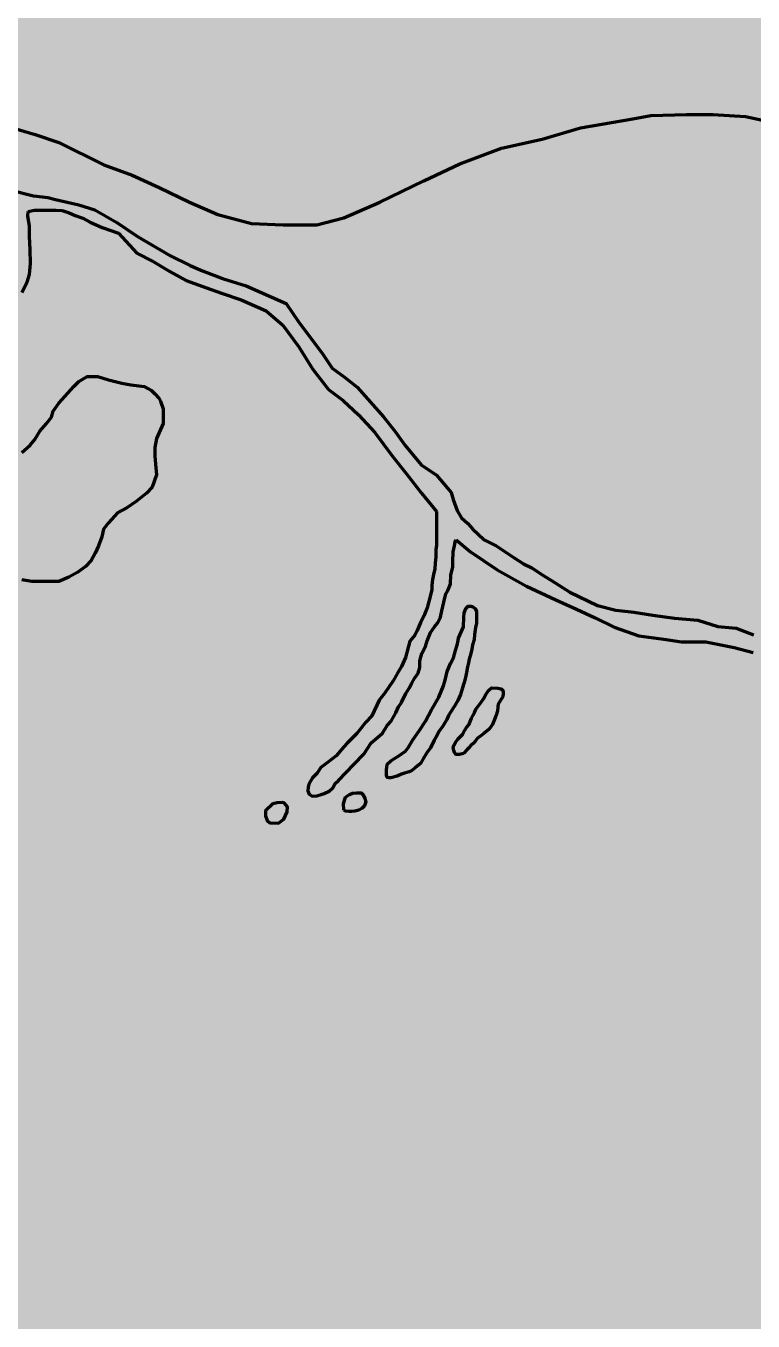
# Model space of a CAD drawing. Header units: millimetres. Extents: x 2676 to 5565, y 1584 to 2775.
# Drawn here: x 5163.2 to 5236.6, y 2260.4 to 2391.2 of the extents above; entities that cross this region are included whole.
import ezdxf

# ---------------------------------------------------------------- set-up
doc = ezdxf.new("R2010")
doc.units = ezdxf.units.MM
for name, color, linetype, lineweight, true_color in [('Warstwa1', 7, 'Continuous', 70, 0x688aad), ('Warstwa11', 7, 'Continuous', 70, 0x000000), ('Warstwa3', 7, 'Continuous', 70, 0x5ccf50), ('Warstwa6', 7, 'Continuous', 70, 0xffffff)]:
    doc.layers.add(name, color=color, linetype=linetype, lineweight=lineweight, true_color=true_color)

msp = doc.modelspace()

# ---------------------------------------------------------------- hatches: boundary and pattern name
at = {"layer": 'Warstwa1', "lineweight": 70}
h = msp.add_hatch(color=256, dxfattribs=at)
h.dxf.hatch_style = 1
h.paths.add_polyline_path([(5505.16, 2428.68), (4750.94, 2428.68), (4750.94, 1755.04), (5505.16, 1755.04)])
at = {"layer": 'Warstwa11', "lineweight": 70}
h = msp.add_hatch(color=256, dxfattribs=at)
h.dxf.hatch_style = 1
h.paths.add_polyline_path([(5189.61, 2311.85), (5189.64, 2312.36), (5189.34, 2312.73), (5189.1, 2312.79), (5188.6, 2312.76), (5188.16, 2312.66), (5187.42, 2311.95), (5187.42, 2311.45), (5187.59, 2310.98), (5187.86, 2310.74), (5188.73, 2310.71), (5189.27, 2311.11)])
h.paths.add_polyline_path([(5197.41, 2312.46), (5197.55, 2312.86), (5197.45, 2313.2), (5197.28, 2313.57), (5197.08, 2313.77), (5196.64, 2313.77), (5196.2, 2313.73), (5195.9, 2313.6), (5195.49, 2313.31), (5195.27, 2312.67), (5195.33, 2312.02), (5195.53, 2311.92), (5195.86, 2311.89), (5196.1, 2311.89), (5196.44, 2311.92), (5196.84, 2312.02), (5197.14, 2312.19)])
h.paths.add_polyline_path([(5203.7, 2317.79), (5204.07, 2318.3), (5204.44, 2319.08), (5204.64, 2319.41), (5204.95, 2319.99), (5205.32, 2320.5), (5205.73, 2321.17), (5205.9, 2321.58), (5206.13, 2321.95), (5206.5, 2322.52), (5206.84, 2323.1), (5207.11, 2323.71), (5207.28, 2324.28), (5207.48, 2324.92), (5207.59, 2325.4), (5207.69, 2325.9), (5207.79, 2326.48), (5207.92, 2326.88), (5207.99, 2327.25), (5208.13, 2327.83), (5208.23, 2328.27), (5208.3, 2328.71), (5208.47, 2329.25), (5208.53, 2329.75), (5208.63, 2330.46), (5208.7, 2330.9), (5208.7, 2331.28), (5208.7, 2331.68), (5208.7, 2332.09), (5208.57, 2332.39), (5208.36, 2332.56), (5208.16, 2332.63), (5207.86, 2332.63), (5207.65, 2332.39), (5207.48, 2331.95), (5207.45, 2331.48), (5207.41, 2330.52), (5206.91, 2329.38), (5206.87, 2329.14), (5206.77, 2328.67), (5206.6, 2328.12), (5206.4, 2327.38), (5206.09, 2326.84), (5205.76, 2326), (5205.55, 2325.15), (5205.38, 2324.58), (5204.91, 2323.43), (5204.16, 2322.14), (5203.56, 2320.99), (5202.91, 2320.04), (5202.3, 2319.13), (5201.86, 2318.39), (5201.56, 2317.98), (5200.88, 2317.51), (5200.44, 2317.24), (5200.07, 2317), (5199.7, 2316.66), (5199.63, 2316.09), (5199.63, 2315.51), (5199.71, 2315.31), (5199.86, 2315.28), (5200.08, 2315.29), (5200.21, 2315.32), (5200.72, 2315.46), (5201.13, 2315.66), (5201.43, 2315.76), (5201.9, 2315.9), (5202.18, 2316.03), (5202.51, 2316.3), (5203.05, 2316.74), (5203.33, 2317.18)])
h.paths.add_polyline_path([(5209.45, 2319.74), (5209.98, 2320.2), (5210.34, 2320.67), (5210.55, 2321.16), (5210.7, 2321.6), (5210.83, 2322.05), (5210.87, 2322.43), (5210.91, 2322.73), (5211.17, 2323.15), (5211.36, 2323.45), (5211.42, 2323.77), (5211.4, 2324.06), (5211.21, 2324.27), (5210.87, 2324.34), (5210.23, 2324.36), (5209.92, 2324.1), (5209.66, 2323.7), (5209.41, 2323.26), (5209.19, 2322.92), (5208.9, 2322.52), (5208.64, 2322.2), (5208.5, 2321.88), (5208.37, 2321.6), (5208.22, 2321.31), (5208.13, 2321.12), (5207.94, 2320.63), (5207.71, 2320.35), (5207.54, 2320.1), (5207.41, 2319.84), (5207.31, 2319.67), (5207.05, 2319.42), (5206.84, 2319.19), (5206.63, 2318.91), (5206.44, 2318.53), (5206.37, 2318.3), (5206.42, 2318.04), (5206.48, 2317.83), (5206.67, 2317.64), (5206.84, 2317.62), (5206.99, 2317.62), (5207.41, 2317.75), (5207.77, 2318.13), (5207.92, 2318.28), (5208.13, 2318.55), (5208.37, 2318.74), (5208.6, 2319.02), (5208.83, 2319.27), (5209.15, 2319.53)])
at = {"layer": 'Warstwa3', "lineweight": 70}
h = msp.add_hatch(color=256, dxfattribs=at)
h.dxf.hatch_style = 1
h.paths.add_polyline_path([(5136.29, 2366.38), (5136.97, 2367.57), (5137.74, 2369.44), (5138.47, 2371.14), (5138.73, 2372.44), (5139.35, 2374.09), (5139.87, 2374.77), (5140.28, 2375.28), (5141.21, 2376.53), (5140.64, 2376.42), (5139.3, 2376.53), (5137.59, 2376.73), (5136.45, 2376.63), (5135.1, 2376.63), (5134.12, 2376.42), (5132.88, 2375.96), (5131.63, 2375.7), (5129.72, 2375.7), (5127.08, 2375.49), (5125.32, 2375.34), (5123.71, 2375.28), (5122.31, 2375.34), (5120.35, 2375.54), (5119.26, 2375.65), (5117.81, 2375.8), (5116.57, 2375.91), (5115.01, 2376.06), (5113.1, 2376.06), (5110.92, 2376.06), (5108.9, 2375.7), (5106.83, 2374.87), (5104.75, 2373.93), (5101.64, 2372.84), (5100.19, 2372.53), (5097.76, 2371.7), (5095.33, 2370.87), (5093.31, 2369.79), (5090.3, 2368.91), (5088.13, 2367.98), (5084.5, 2366.11), (5081.91, 2364.35), (5080.21, 2363.27), (5078.7, 2361.87), (5078.4, 2361.44), (5078.46, 2361.31), (5079.13, 2360.64), (5079.91, 2359.92), (5080.68, 2359.3), (5081.56, 2359.04), (5082.49, 2358.88), (5083.89, 2358.73), (5085.7, 2358.78), (5087.41, 2358.62), (5088.6, 2358.11), (5089.33, 2357.85), (5090.62, 2357.33), (5091.5, 2356.81), (5093.16, 2356.14), (5095.02, 2355.57), (5095.8, 2355.52), (5097.56, 2355.52), (5099.32, 2355.41), (5100.2, 2355.41), (5102.27, 2355.47), (5103.41, 2355.57), (5105.64, 2356.09), (5106.62, 2356.35), (5109.37, 2357.64), (5110.71, 2358.26), (5111.54, 2358.93), (5112.47, 2359.71), (5113.25, 2360.28), (5114.29, 2360.74), (5115.79, 2361.37), (5117.24, 2361.68), (5118.79, 2361.83), (5119.93, 2361.78), (5121.69, 2361.78), (5123.76, 2361.73), (5124.85, 2361.68), (5125.58, 2361.68), (5127.7, 2361.62), (5128.89, 2361.62), (5129.72, 2361.62), (5131.79, 2361.73), (5132.88, 2362.19), (5133.81, 2362.71), (5134.38, 2363.23), (5134.79, 2363.75), (5135.31, 2364.52), (5135.83, 2365.45)])
h.paths.add_polyline_path([(5176.39, 2345.88), (5176.31, 2346.96), (5176.23, 2347.8), (5176.23, 2348.63), (5176.39, 2349.55), (5177.06, 2351.05), (5177.06, 2351.8), (5177.06, 2352.55), (5176.81, 2353.3), (5176.64, 2353.63), (5176.23, 2354.05), (5175.89, 2354.38), (5175.14, 2354.8), (5173.81, 2354.97), (5172.89, 2355.13), (5171.55, 2355.47), (5170.47, 2355.8), (5169.39, 2355.8), (5168.55, 2355.3), (5168.05, 2354.8), (5167.13, 2353.8), (5166.55, 2353.13), (5165.97, 2352.3), (5165.8, 2351.71), (5165.3, 2351.05), (5164.63, 2350.3), (5164.13, 2349.46), (5163.63, 2348.88), (5162.79, 2348.13), (5162.29, 2347.55), (5161.04, 2346.71), (5159.87, 2345.46), (5159.12, 2345.04), (5157.96, 2344.71), (5156.62, 2342.96), (5156.55, 2342.61), (5156.55, 2342.32), (5156.99, 2342.05), (5157.71, 2341.63), (5158.12, 2341.54), (5158.54, 2341.29), (5159.3, 2340.91), (5159.62, 2340.38), (5160.04, 2339.63), (5160.38, 2338.79), (5160.71, 2337.96), (5161.04, 2337.21), (5161.46, 2336.21), (5161.88, 2335.71), (5162.79, 2335.29), (5163.8, 2335.12), (5164.88, 2335.12), (5165.8, 2335.12), (5166.55, 2335.12), (5167.55, 2335.54), (5168.47, 2336.04), (5169.22, 2336.62), (5169.8, 2337.21), (5170.22, 2337.96), (5170.55, 2338.71), (5170.89, 2339.63), (5171.05, 2340.38), (5171.55, 2341.04), (5172.47, 2342.04), (5173.39, 2342.54), (5174.39, 2343.21), (5175.39, 2344.04), (5175.98, 2344.63)])
h.paths.add_polyline_path([(5227.27, 2210.48), (5227.79, 2213.03), (5228.49, 2215.22), (5229.71, 2216.6), (5229.64, 2217.59), (5229.18, 2218), (5228.54, 2218), (5226.92, 2217.82), (5225.77, 2217.77), (5224.67, 2217.82), (5223.63, 2218.23), (5222.41, 2218.92), (5221.49, 2219.33), (5220.56, 2219.85), (5219.29, 2220.08), (5217.44, 2219.96), (5216.63, 2219.73), (5215.82, 2219.27), (5215.18, 2218.75), (5214.32, 2218.29), (5213.28, 2217.88), (5211.6, 2217.25), (5209.05, 2216.9), (5207.84, 2216.84), (5206.57, 2216.73), (5203.44, 2215.92), (5202.63, 2215.74), (5201.54, 2215.86), (5199.86, 2216.49), (5198.47, 2217.36), (5197.49, 2217.94), (5196.74, 2218.75), (5196.39, 2219.9), (5195.23, 2220.89), (5194.25, 2221.35), (5193.21, 2221.93), (5192.51, 2222.22), (5191.47, 2222.39), (5190.66, 2222.45), (5189.68, 2222.5), (5188.81, 2222.5), (5187.31, 2222.79), (5185.4, 2223.43), (5184.71, 2224.01), (5183.66, 2224.93), (5182.85, 2225.86), (5181.87, 2226.78), (5181.18, 2227.59), (5180.6, 2228.28), (5179.62, 2228.98), (5179.38, 2228.23), (5179.38, 2227.59), (5179.62, 2226.61), (5179.79, 2225.8), (5179.85, 2224.7), (5179.91, 2223.89), (5180.14, 2223.14), (5180.37, 2222.22), (5180.54, 2221.7), (5181.06, 2220.37), (5181.47, 2219.5), (5181.99, 2218.11), (5183.2, 2215.97), (5184.42, 2214.12), (5185.17, 2213.14), (5186.09, 2211.52), (5187.19, 2210.71), (5188.35, 2209.91), (5189.45, 2209.04), (5190.66, 2207.94), (5192.34, 2206.96), (5194.65, 2205.74), (5196.56, 2204.99), (5198.64, 2204.07), (5201.94, 2202.8), (5203.27, 2202.16), (5204.37, 2201.53), (5205.87, 2201.76), (5206.91, 2202.45), (5208.07, 2202.68), (5209.23, 2203.09), (5210.33, 2203.26), (5212.18, 2203.26), (5213.33, 2203.26), (5214.9, 2203.32), (5216.28, 2203.84), (5217.44, 2204.3), (5218.77, 2204.82), (5220.97, 2205.51), (5222.53, 2206.21), (5223.74, 2207.02), (5225.25, 2207.88), (5226.4, 2208.52)])

# ---------------------------------------------------------------- linework, layer by layer
at = {"layer": 'Warstwa1', "lineweight": 70}
for p, q in [((5163.4, 2371.99), (5163.45, 2372.47)), ((5163.59, 2371.02), (5163.4, 2371.99)), ((5163.45, 2372.47), (5164.08, 2372.62)), ((5164.08, 2372.62), (5165, 2372.62)), ((5165, 2372.62), (5165.58, 2372.62)), ((5165.58, 2372.62), (5166.26, 2372.62)), ((5166.26, 2372.62), (5166.89, 2372.57)), ((5166.89, 2372.57), (5167.57, 2372.33)), ((5167.57, 2372.33), (5168.2, 2372.08)), ((5168.2, 2372.08), (5168.98, 2371.79)), ((5168.98, 2371.79), (5169.71, 2371.4)), ((5163.59, 2369.95), (5163.59, 2371.02)), ((5169.71, 2371.4), (5170.92, 2370.87)), ((5170.92, 2370.87), (5172.57, 2370.29)), ((5172.57, 2370.29), (5174.41, 2368.25)), ((5163.64, 2368.64), (5163.59, 2369.95)), ((5163.69, 2367.23), (5163.64, 2368.64)), ((5174.41, 2368.25), (5176.06, 2367.43)), ((5163.59, 2366.12), (5163.69, 2367.23)), ((5176.06, 2367.43), (5177.76, 2366.41)), ((5177.76, 2366.41), (5179.41, 2365.49)), ((5162.82, 2364.28), (5163.35, 2365.34)), ((5163.35, 2365.34), (5163.59, 2366.12)), ((5179.41, 2365.49), (5181.45, 2364.76)), ((5181.45, 2364.76), (5182.95, 2364.23)), ((5182.95, 2364.23), (5184.94, 2363.55)), ((5184.94, 2363.55), (5187.47, 2362.43)), ((5187.47, 2362.43), (5189.16, 2360.98)), ((5189.16, 2360.98), (5190.77, 2358.8)), ((5190.77, 2358.8), (5192.17, 2356.57)), ((5192.17, 2356.57), (5193.77, 2354.48)), ((5193.77, 2354.48), (5195.24, 2353.4)), ((5195.24, 2353.4), (5196.8, 2351.95)), ((5196.8, 2351.95), (5198.45, 2350.15)), ((5198.45, 2350.15), (5200.19, 2347.78)), ((5200.19, 2347.78), (5201.65, 2345.98)), ((5201.65, 2345.98), (5203.15, 2344.04)), ((5203.15, 2344.04), (5204.67, 2342.17)), ((5206.67, 2339.31), (5208.1, 2338.09)), ((5208.1, 2338.09), (5210.8, 2336.29)), ((5210.8, 2336.29), (5213.78, 2334.62)), ((5213.78, 2334.62), (5216.73, 2333.25)), ((5216.73, 2333.25), (5218.83, 2332.31)), ((5218.83, 2332.31), (5220.7, 2331.42)), ((5220.7, 2331.42), (5222.61, 2330.48)), ((5222.61, 2330.48), (5225.11, 2329.63)), ((5225.11, 2329.63), (5227.63, 2329.27)), ((5227.63, 2329.27), (5229.43, 2329.02)), ((5229.43, 2329.02), (5231.86, 2329.02)), ((5231.86, 2329.02), (5234.75, 2328.44)), ((5234.75, 2328.44), (5236.67, 2327.93))]:
    msp.add_line(p, q, dxfattribs=at)
for points in [[(5204.67, 2342.17), (5204.66, 2341.74), (5204.68, 2341.4), (5204.68, 2341.18), (5204.68, 2340.79), (5204.68, 2340.24), (5204.68, 2339.89), (5204.66, 2338.77), (5204.61, 2338.31), (5204.61, 2337.57), (5204.54, 2336.95), (5204.51, 2336.37), (5204.39, 2335.8), (5204.27, 2335.3), (5204.22, 2334.71), (5204.21, 2334.29), (5204.08, 2333.72), (5203.72, 2332.46), (5203.4, 2331.59), (5203.05, 2330.95), (5202.73, 2330.16), (5202.48, 2329.68), (5201.99, 2329.07), (5201.55, 2327.42), (5201.14, 2326.51), (5200.73, 2325.86), (5200.29, 2325.09), (5199.44, 2323.78), (5198.9, 2323.11), (5198.13, 2321.53), (5197.51, 2320.85), (5197.04, 2320.26), (5196.62, 2319.77), (5195.65, 2318.77), (5195.32, 2318.42), (5194.56, 2317.49), (5193.67, 2316.82), (5192.99, 2316.31), (5192.64, 2315.76), (5192.16, 2315.27), (5191.78, 2314.64), (5191.72, 2314.34), (5191.69, 2313.97), (5191.82, 2313.64), (5192.12, 2313.44), (5192.58, 2313.46), (5193.02, 2313.59), (5193.32, 2313.7), (5193.83, 2313.92), (5194.21, 2314.28), (5194.46, 2314.7), (5194.78, 2315), (5196.33, 2316.64), (5197.33, 2317.68), (5198.09, 2318.8), (5198.72, 2319.34), (5199.24, 2319.79), (5199.69, 2320.56), (5200.11, 2321.01), (5200.57, 2321.85), (5200.83, 2322.44), (5201.13, 2322.89), (5201.59, 2323.78), (5201.93, 2324.32), (5202.17, 2324.83), (5202.49, 2325.37), (5202.82, 2325.86), (5203, 2326.42), (5202.99, 2327.09), (5203.21, 2327.83), (5203.57, 2328.53), (5203.75, 2329.12), (5204.07, 2329.95), (5204.47, 2330.52), (5204.78, 2330.91), (5205.09, 2331.5), (5205.21, 2332.15), (5205.41, 2333.01), (5205.62, 2333.86), (5205.82, 2334.21), (5206.09, 2334.87), (5206.14, 2335.75), (5206.31, 2336.6), (5206.32, 2337.14), (5206.36, 2338.11), (5206.49, 2338.71), (5206.55, 2339.09), (5206.67, 2339.31)], [(5199.63, 2315.51), (5199.63, 2316.09), (5199.7, 2316.66), (5200.07, 2317), (5200.44, 2317.24), (5200.88, 2317.51), (5201.56, 2317.98), (5201.86, 2318.39), (5202.3, 2319.13), (5202.91, 2320.04), (5203.56, 2320.99), (5204.16, 2322.14), (5204.91, 2323.43), (5205.38, 2324.58), (5205.55, 2325.15), (5205.76, 2326), (5206.09, 2326.84), (5206.4, 2327.38), (5206.6, 2328.12), (5206.77, 2328.67), (5206.87, 2329.14), (5206.91, 2329.38), (5207.41, 2330.52), (5207.45, 2331.48), (5207.48, 2331.95), (5207.65, 2332.39), (5207.86, 2332.63), (5208.16, 2332.63), (5208.36, 2332.56), (5208.57, 2332.39), (5208.7, 2332.09), (5208.7, 2331.68), (5208.7, 2331.28), (5208.7, 2330.9), (5208.63, 2330.46), (5208.53, 2329.75), (5208.47, 2329.25), (5208.3, 2328.71), (5208.23, 2328.27), (5208.13, 2327.83), (5207.99, 2327.25), (5207.92, 2326.88), (5207.79, 2326.48), (5207.69, 2325.9), (5207.59, 2325.4), (5207.48, 2324.92), (5207.28, 2324.28), (5207.11, 2323.71), (5206.84, 2323.1), (5206.5, 2322.52), (5206.13, 2321.95), (5205.9, 2321.58), (5205.73, 2321.17), (5205.32, 2320.5), (5204.95, 2319.99), (5204.64, 2319.41), (5204.44, 2319.08), (5204.07, 2318.3), (5203.7, 2317.79), (5203.33, 2317.18), (5203.05, 2316.74), (5202.51, 2316.3), (5202.18, 2316.03), (5201.9, 2315.9), (5201.43, 2315.76), (5201.13, 2315.66), (5200.72, 2315.46), (5200.21, 2315.32), (5200.08, 2315.29), (5199.86, 2315.28), (5199.71, 2315.31), (5199.63, 2315.51)], [(5207.41, 2317.75), (5206.99, 2317.62), (5206.84, 2317.62), (5206.67, 2317.64), (5206.48, 2317.83), (5206.42, 2318.04), (5206.37, 2318.3), (5206.44, 2318.53), (5206.63, 2318.91), (5206.84, 2319.19), (5207.05, 2319.42), (5207.31, 2319.67), (5207.41, 2319.84), (5207.54, 2320.1), (5207.71, 2320.35), (5207.94, 2320.63), (5208.13, 2321.12), (5208.22, 2321.31), (5208.37, 2321.6), (5208.5, 2321.88), (5208.64, 2322.2), (5208.9, 2322.52), (5209.19, 2322.92), (5209.41, 2323.26), (5209.66, 2323.7), (5209.92, 2324.1), (5210.23, 2324.36), (5210.87, 2324.34), (5211.21, 2324.27), (5211.4, 2324.06), (5211.42, 2323.77), (5211.36, 2323.45), (5211.17, 2323.15), (5210.91, 2322.73), (5210.87, 2322.43), (5210.83, 2322.05), (5210.7, 2321.6), (5210.55, 2321.16), (5210.34, 2320.67), (5209.98, 2320.2), (5209.45, 2319.74), (5209.15, 2319.53), (5208.83, 2319.27), (5208.6, 2319.02), (5208.37, 2318.74), (5208.13, 2318.55), (5207.92, 2318.28), (5207.77, 2318.13), (5207.41, 2317.75)], [(5188.16, 2312.66), (5187.42, 2311.95), (5187.42, 2311.45), (5187.59, 2310.98), (5187.86, 2310.74), (5188.73, 2310.71), (5189.27, 2311.11), (5189.61, 2311.85), (5189.64, 2312.36), (5189.34, 2312.73), (5189.1, 2312.79), (5188.6, 2312.76), (5188.16, 2312.66)], [(5195.33, 2312.02), (5195.27, 2312.67), (5195.49, 2313.31), (5195.9, 2313.6), (5196.2, 2313.73), (5196.64, 2313.77), (5197.08, 2313.77), (5197.28, 2313.57), (5197.45, 2313.2), (5197.55, 2312.86), (5197.41, 2312.46), (5197.14, 2312.19), (5196.84, 2312.02), (5196.44, 2311.92), (5196.1, 2311.89), (5195.86, 2311.89), (5195.53, 2311.92), (5195.33, 2312.02)]]:
    msp.add_lwpolyline(points, dxfattribs=at)
at = {"layer": 'Warstwa3', "lineweight": 70}
msp.add_lwpolyline([(5162.79, 2348.13), (5163.63, 2348.88), (5164.13, 2349.46), (5164.63, 2350.3), (5165.3, 2351.05), (5165.8, 2351.71), (5165.97, 2352.3), (5166.55, 2353.13), (5167.13, 2353.8), (5168.05, 2354.8), (5168.55, 2355.3), (5169.39, 2355.8), (5170.47, 2355.8), (5171.55, 2355.47), (5172.89, 2355.13), (5173.81, 2354.97), (5175.14, 2354.8), (5175.89, 2354.38), (5176.23, 2354.05), (5176.64, 2353.63), (5176.81, 2353.3), (5177.06, 2352.55), (5177.06, 2351.8), (5177.06, 2351.05), (5176.39, 2349.55), (5176.23, 2348.63), (5176.23, 2347.8), (5176.31, 2346.96), (5176.39, 2345.88), (5175.98, 2344.63), (5175.39, 2344.04), (5174.39, 2343.21), (5173.39, 2342.54), (5172.47, 2342.04), (5171.55, 2341.04), (5171.05, 2340.38), (5170.89, 2339.63), (5170.55, 2338.71), (5170.22, 2337.96), (5169.8, 2337.21), (5169.22, 2336.62), (5168.47, 2336.04), (5167.55, 2335.54), (5166.55, 2335.12), (5165.8, 2335.12), (5164.88, 2335.12), (5163.8, 2335.12), (5162.79, 2335.29)], dxfattribs=at)
at = {"layer": 'Warstwa6', "lineweight": 70}
for points in [[(5161.53, 2381.03), (5164.15, 2380.24), (5166.54, 2379.44), (5171.09, 2377.17), (5173.93, 2376.14), (5176.66, 2374.89), (5179.73, 2373.42), (5182.58, 2372.17), (5185.99, 2371.26), (5189.18, 2371.14), (5192.59, 2371.14), (5195.32, 2371.82), (5198.96, 2373.42), (5203.4, 2375.58), (5207.04, 2377.28), (5211.25, 2378.87), (5215.34, 2379.78), (5219.21, 2380.92), (5224.5, 2381.83), (5226.32, 2382.17), (5229.96, 2382.28), (5232.57, 2382.28), (5235.87, 2382.05), (5237.58, 2381.71)], [(5161.73, 2374.62), (5163.99, 2374.05), (5165.42, 2373.87), (5166.19, 2373.67), (5168.56, 2373.13), (5170.19, 2372.65), (5172.39, 2371.36), (5174.5, 2369.96), (5177.81, 2368), (5179.81, 2367.02), (5181.04, 2366.48), (5183.07, 2365.71), (5185.47, 2364.97), (5189.49, 2363.17), (5190.78, 2361.31), (5193.14, 2358.15), (5194.14, 2356.65), (5195.38, 2355.74), (5196.66, 2354.73), (5199.31, 2351.72), (5200.49, 2350.26), (5201.5, 2348.84), (5203.13, 2346.89), (5204.67, 2345.85), (5206.15, 2344.09), (5206.35, 2343.39), (5206.76, 2342.29), (5207.21, 2341.53), (5207.85, 2340.95), (5208.3, 2340.42), (5209.48, 2339.31), (5210.71, 2338.72), (5212.52, 2337.48), (5213.45, 2336.89), (5214.29, 2336.47), (5215.26, 2335.84), (5216.29, 2335.2), (5218.13, 2334.02), (5220.92, 2332.68), (5222.78, 2332.21), (5224.59, 2332.01), (5226.52, 2331.69), (5228.72, 2331.39), (5231.08, 2331.19), (5233.1, 2330.57), (5234.94, 2330.39), (5236.68, 2329.72)]]:
    msp.add_lwpolyline(points, dxfattribs=at)

doc.saveas('drawing.dxf')
